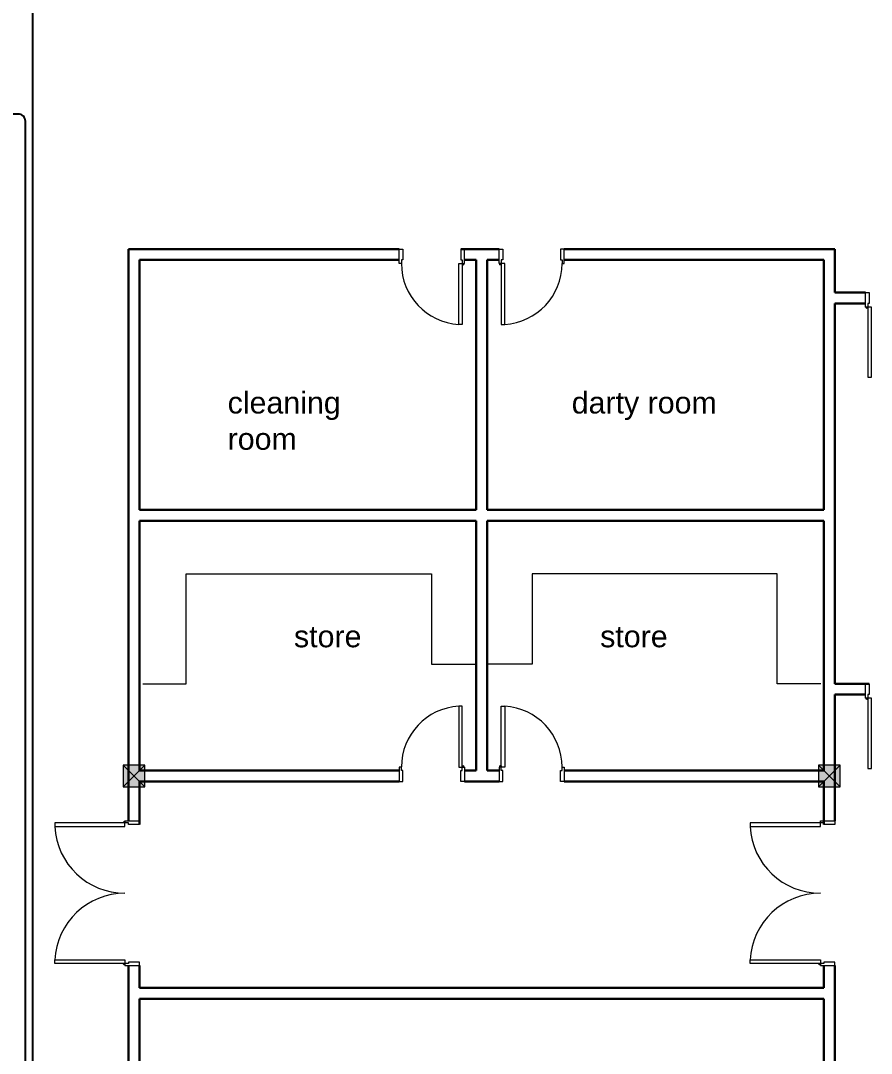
# Model space of a CAD drawing. Extents: x -59 to 582, y -1177 to 100.
# Drawn here: x 15.83 to 27.58, y -34.46 to -20.2 of the extents above; entities that cross this region are included whole.
import ezdxf

# ---------------------------------------------------------------- set-up
doc = ezdxf.new("R2010")
doc.units = 0
doc.header["$LTSCALE"] = 0.15
doc.layers.add('0 sockets', color=252, linetype='Continuous')
doc.layers.add('d1', color=252, linetype='Continuous')
for name, color, linetype, lineweight in [('anal', 252, 'Continuous', 20), ('DOOR', 252, 'Continuous', 20), ('sofa', 252, 'Continuous', 9), ('wall', 252, 'Continuous', 30)]:
    doc.layers.add(name, color=color, linetype=linetype, lineweight=lineweight)

# ---------------------------------------------------------------- blocks, each defined once
blk = doc.blocks.new('ARCH')
at = {"layer": 'anal'}
for points in [[(17.55, 358.35), (17.25, 358.35), (17.25, 358.05), (17.55, 358.05)], [(27.15, 358.35), (26.85, 358.35), (26.85, 358.05), (27.15, 358.05)]]:
    blk.add_hatch(color=256, dxfattribs=at).paths.add_polyline_path(points)
for p, q in [((17.25, 358.35), (17.55, 358.05)), ((17.55, 358.35), (17.25, 358.05)), ((17.55, 358.35), (17.25, 358.35)), ((17.25, 358.35), (17.25, 358.05)), ((17.55, 358.05), (17.55, 358.35)), ((26.85, 358.35), (27.15, 358.05)), ((27.15, 358.35), (26.85, 358.05)), ((27.15, 358.35), (26.85, 358.35)), ((26.85, 358.35), (26.85, 358.05)), ((27.15, 358.05), (27.15, 358.35)), ((17.25, 358.05), (17.55, 358.05)), ((26.85, 358.05), (27.15, 358.05))]:
    blk.add_line(p, q, dxfattribs=at)
at = {"layer": 'DOOR'}
for points in [[(21.091, 365.275), (21.061, 365.275), (21.061, 365.475), (21.111, 365.475), (21.111, 365.325), (21.091, 365.325)], [(21.931, 365.275), (21.961, 365.275), (21.961, 365.475), (21.911, 365.475), (21.911, 365.325), (21.931, 365.325)], [(22.469, 365.275), (22.439, 365.275), (22.439, 365.475), (22.489, 365.475), (22.489, 365.325), (22.469, 365.325)], [(23.309, 365.275), (23.339, 365.275), (23.339, 365.475), (23.289, 365.475), (23.289, 365.325), (23.309, 365.325)], [(21.931, 365.275), (21.931, 364.435), (21.883, 364.435), (21.883, 365.275)], [(22.469, 365.275), (22.469, 364.435), (22.517, 364.435), (22.517, 365.275)], [(27.529, 364.675), (27.499, 364.675), (27.499, 364.875), (27.549, 364.875), (27.549, 364.725), (27.529, 364.725)], [(27.529, 364.675), (27.529, 363.705), (27.579, 363.705), (27.579, 364.675)], [(27.529, 359.275), (27.499, 359.275), (27.499, 359.475), (27.549, 359.475), (27.549, 359.325), (27.529, 359.325)], [(27.529, 359.275), (27.529, 358.305), (27.579, 358.305), (27.579, 359.275)], [(21.931, 358.325), (21.931, 359.165), (21.883, 359.165), (21.883, 358.325)], [(22.469, 358.325), (22.469, 359.165), (22.517, 359.165), (22.517, 358.325)], [(21.091, 358.325), (21.061, 358.325), (21.061, 358.125), (21.111, 358.125), (21.111, 358.275), (21.091, 358.275)], [(21.931, 358.325), (21.961, 358.325), (21.961, 358.125), (21.911, 358.125), (21.911, 358.275), (21.931, 358.275)], [(22.469, 358.325), (22.439, 358.325), (22.439, 358.125), (22.489, 358.125), (22.489, 358.275), (22.469, 358.275)], [(23.309, 358.325), (23.339, 358.325), (23.339, 358.125), (23.289, 358.125), (23.289, 358.275), (23.309, 358.275)], [(17.275, 357.553), (17.275, 357.583), (17.475, 357.583), (17.475, 357.533), (17.325, 357.533), (17.325, 357.553)], [(26.875, 357.553), (26.875, 357.583), (27.075, 357.583), (27.075, 357.533), (26.925, 357.533), (26.925, 357.553)], [(17.275, 357.553), (16.305, 357.553), (16.305, 357.503), (17.275, 357.503)], [(26.875, 357.553), (25.905, 357.553), (25.905, 357.503), (26.875, 357.503)], [(17.275, 355.613), (16.305, 355.613), (16.305, 355.663), (17.275, 355.663)], [(17.275, 355.613), (17.275, 355.583), (17.475, 355.583), (17.475, 355.633), (17.325, 355.633), (17.325, 355.613)], [(26.875, 355.613), (25.905, 355.613), (25.905, 355.663), (26.875, 355.663)], [(26.875, 355.613), (26.875, 355.583), (27.075, 355.583), (27.075, 355.633), (26.925, 355.633), (26.925, 355.613)]]:
    blk.add_lwpolyline(points, close=True, dxfattribs=at)
for centre in [(21.941, 365.265), (22.459, 365.265), (27.519, 364.665), (27.519, 359.265), (21.941, 358.335), (22.459, 358.335), (17.265, 357.563), (17.265, 355.603), (26.865, 355.603)]:
    blk.add_circle(centre, 0.01, dxfattribs=at)
for centre, radius, start, end in [((21.936, 365.278), 0.845, 180.2218, 266.3889), ((22.464, 365.278), 0.845, 273.6111, 359.7782), ((21.936, 358.322), 0.845, 93.6111, 179.7782), ((22.464, 358.322), 0.845, 0.2218, 86.3889), ((17.275, 357.553), 0.971, 182.9508, 270), ((26.875, 357.553), 0.971, 182.9508, 270), ((17.275, 355.611), 0.971, 90, 177.0492), ((26.875, 355.611), 0.971, 90, 177.0492)]:
    blk.add_arc(centre, radius, start, end, dxfattribs=at)
at = {"layer": 'sofa'}
for p, q in [((18.12, 360.992), (21.506, 360.992)), ((18.12, 359.471), (18.12, 360.992)), ((21.506, 360.992), (21.506, 359.743)), ((22.894, 360.992), (22.894, 359.743)), ((26.28, 360.992), (22.894, 360.992)), ((26.28, 359.471), (26.28, 360.992)), ((21.506, 359.743), (22.125, 359.743)), ((22.894, 359.743), (22.275, 359.743)), ((17.52, 359.471), (18.12, 359.471)), ((26.88, 359.471), (26.28, 359.471))]:
    blk.add_line(p, q, dxfattribs=at)
at = {"layer": 'wall'}
for p, q in [((17.325, 365.475), (17.325, 357.583)), ((21.061, 365.475), (17.325, 365.475)), ((22.439, 365.475), (21.911, 365.475)), ((27.075, 365.475), (23.339, 365.475)), ((27.075, 365.475), (27, 365.475)), ((27.075, 365.475), (27.075, 364.875)), ((17.475, 365.325), (17.475, 361.875)), ((21.061, 365.325), (17.475, 365.325)), ((17.475, 365.325), (17.475, 364.275)), ((22.125, 365.325), (21.961, 365.325)), ((22.125, 365.325), (22.125, 361.875)), ((22.275, 365.325), (22.275, 361.875)), ((22.439, 365.325), (22.275, 365.325)), ((22.439, 365.325), (22.275, 365.325)), ((23.925, 365.325), (23.339, 365.325)), ((23.925, 365.325), (23.339, 365.325)), ((26.925, 365.325), (23.339, 365.325)), ((26.925, 365.325), (26.925, 361.875)), ((26.925, 365.325), (26.925, 361.875)), ((27.075, 365.325), (27.075, 364.875)), ((27.499, 364.875), (27.075, 364.875)), ((27.075, 364.725), (27.075, 363.075)), ((27.075, 364.725), (27.075, 362.175)), ((27.499, 364.725), (27.075, 364.725)), ((17.475, 364.125), (17.475, 361.875)), ((26.925, 364.125), (26.925, 361.875)), ((27.074, 362.204), (27.075, 359.475)), ((22.125, 361.875), (17.475, 361.875)), ((26.925, 361.875), (22.275, 361.875)), ((22.125, 361.725), (17.475, 361.725)), ((17.475, 361.725), (17.475, 360.675)), ((17.475, 361.725), (17.475, 358.275)), ((22.125, 361.725), (22.125, 358.275)), ((26.925, 361.725), (22.275, 361.725)), ((22.275, 361.725), (22.275, 358.275)), ((26.925, 361.725), (26.925, 360.675)), ((26.925, 361.725), (26.925, 358.275)), ((27.549, 359.475), (27.075, 359.475)), ((27.499, 359.325), (27.075, 359.325)), ((27.075, 359.325), (27.075, 358.275)), ((21.061, 358.275), (17.475, 358.275)), ((22.125, 358.275), (21.961, 358.275)), ((22.439, 358.275), (22.275, 358.275)), ((23.925, 358.275), (23.339, 358.275)), ((26.925, 358.275), (23.911, 358.275)), ((27.075, 358.282), (27.075, 357.583)), ((27.075, 358.282), (27.075, 357.583)), ((21.061, 358.125), (17.475, 358.125)), ((17.475, 358.125), (17.475, 357.533)), ((22.439, 358.125), (21.961, 358.125)), ((23.925, 358.125), (23.339, 358.125)), ((26.925, 358.125), (23.917, 358.125)), ((26.925, 358.125), (26.925, 357.533)), ((26.925, 358.125), (26.925, 357.533)), ((17.325, 355.583), (17.325, 348.6)), ((17.475, 355.583), (17.475, 355.275)), ((26.925, 355.583), (26.925, 355.275)), ((27.075, 355.583), (27.075, 348.675)), ((26.925, 355.451), (26.925, 355.275)), ((23.925, 355.275), (17.475, 355.275)), ((26.925, 355.275), (23.858, 355.275)), ((27.075, 355.401), (27.075, 352.8)), ((24, 355.125), (17.475, 355.125)), ((17.475, 355.125), (17.475, 348.6)), ((26.925, 355.125), (24, 355.125)), ((26.925, 355.125), (26.925, 354.525)), ((26.925, 355.125), (26.925, 354.525)), ((26.925, 354.525), (26.925, 353.75)), ((26.925, 354.525), (26.925, 353.75))]:
    blk.add_line(p, q, dxfattribs=at)
at = {"layer": 'd1', "char_height": 0.3, "width": 2.4256, "attachment_point": 1}
for s, insert in [('{\\fArial|b0|i0|c0|p34;cleaning room}', (18.692, 363.505)), ('{\\fArial|b0|i0|c0|p34;darty room}', (23.442, 363.505)), ('{\\fArial|b0|i0|c0|p34;store}', (19.608, 360.278)), ('{\\fArial|b0|i0|c0|p34;store}', (23.835, 360.278))]:
    blk.add_mtext(s, dxfattribs=dict(at, insert=insert))
blk = doc.blocks.new('EE')
at = {"layer": '0 sockets'}
h = blk.add_hatch(color=6, dxfattribs=at)
h.dxf.hatch_style = 1
h.paths.add_polyline_path([(582.394, 81.841), (-59.115, 81.841), (-59.115, -114.582), (582.394, -114.582)])
h.paths.add_polyline_path([(577.394, 76.841), (577.394, -109.582), (-54.115, -109.582), (-54.115, 76.841)], flags=16)
h.paths.add_polyline_path([(408.026, -15.139, -1), (406.517, -15.139, -1)], flags=0)
h.paths.add_polyline_path([(457.783, -31.119, 0.414214), (457.683, -31.019), (444.311, -31.019, 0.414214), (444.211, -31.119), (444.211, -48.447), (415.834, -48.447), (415.834, -19.483), (417.425, -19.483, 0.414214), (417.525, -19.383), (417.525, -15.239, 0.414214), (417.425, -15.139), (407.274, -15.139), (407.271, -15.893), (407.271, -15.139), (417.525, -15.139), (417.525, -19.483), (415.934, -19.483, 0.414214), (415.834, -19.583), (415.834, -48.347, 0.414214), (415.934, -48.447), (444.111, -48.447, 0.414214), (444.211, -48.347), (444.211, -31.019), (457.783, -31.019)], flags=0)
h.paths.add_polyline_path([(244.611, -46.068), (244.611, -46.014), (244.523, -46.014, -0.279526)], flags=0)
h.paths.add_polyline_path([(404.69, 26.947), (525.035, 26.947), (525.035, 46.285), (404.69, 46.285)], flags=8)
h.paths.add_polyline_path([(202.644, 24.078), (289.319, 24.078), (289.319, 38.411), (202.644, 38.411)], flags=8)
h.paths.add_polyline_path([(30.92, 26.429), (112.59, 26.429), (112.59, 40.761), (30.92, 40.761)], flags=8)
h.paths.add_polyline_path([(441.881, -10.206), (442.216, -10.206), (442.216, -9.756), (441.881, -9.756)], flags=8)
h.paths.add_polyline_path([(422.272, -10.246), (422.622, -10.246), (422.622, -9.796), (422.272, -9.796)], flags=8)
h.paths.add_polyline_path([(406.509, -14.41), (406.859, -14.41), (406.859, -13.96), (406.509, -13.96)], flags=8)
h.paths.add_polyline_path([(406.21, -35.713), (406.546, -35.713), (406.546, -35.263), (406.21, -35.263)], flags=8)
h.paths.add_polyline_path([(422.841, -60.607), (423.191, -60.607), (423.191, -60.157), (422.841, -60.157)], flags=8)
h.paths.add_polyline_path([(442.391, -60.84), (442.755, -60.84), (442.755, -60.39), (442.391, -60.39)], flags=8)
h.paths.add_polyline_path([(456.844, -54.1), (457.194, -54.1), (457.194, -53.65), (456.844, -53.65)], flags=8)
h.paths.add_polyline_path([(470.858, -50.81), (471.208, -50.81), (471.208, -50.36), (470.858, -50.36)], flags=8)
h.paths.add_polyline_path([(490.123, -50.756), (490.345, -50.756), (490.345, -50.306), (490.123, -50.306)], flags=8)
h.paths.add_polyline_path([(225.509, -20.343), (226.134, -20.343), (226.134, -20.118), (225.509, -20.118)], flags=8)
h.paths.add_polyline_path([(233.7, -19.938), (234.325, -19.938), (234.325, -19.713), (233.7, -19.713)], flags=8)
h.paths.add_polyline_path([(241.875, -19.552), (242.5, -19.552), (242.5, -19.327), (241.875, -19.327)], flags=8)
h.paths.add_polyline_path([(245.171, -24.632), (245.796, -24.632), (245.796, -24.407), (245.171, -24.407)], flags=8)
h.paths.add_polyline_path([(247.813, -19.255), (248.438, -19.255), (248.438, -19.03), (247.813, -19.03)], flags=8)
h.paths.add_polyline_path([(249.648, -13.387), (250.273, -13.387), (250.273, -13.162), (249.648, -13.162)], flags=8)
h.paths.add_polyline_path([(257.323, -15.794), (257.948, -15.794), (257.948, -15.569), (257.323, -15.569)], flags=8)
h.paths.add_polyline_path([(257.582, -13.183), (258.157, -13.183), (258.157, -12.958), (257.582, -12.958)], flags=8)
h.paths.add_polyline_path([(264.064, -13.101), (264.664, -13.101), (264.664, -12.876), (264.064, -12.876)], flags=8)
h.paths.add_polyline_path([(288.789, -40.902), (289.364, -40.902), (289.364, -40.677), (288.789, -40.677)], flags=8)
h.paths.add_polyline_path([(280.687, -41.005), (281.262, -41.005), (281.262, -40.78), (280.687, -40.78)], flags=8)
h.paths.add_polyline_path([(270.864, -40.875), (271.439, -40.875), (271.439, -40.65), (270.864, -40.65)], flags=8)
h.paths.add_polyline_path([(261.434, -40.771), (262.009, -40.771), (262.009, -40.546), (261.434, -40.546)], flags=8)
h.paths.add_polyline_path([(254.764, -40.853), (255.339, -40.853), (255.339, -40.628), (254.764, -40.628)], flags=8)
h.paths.add_polyline_path([(247.008, -40.845), (247.583, -40.845), (247.583, -40.62), (247.008, -40.62)], flags=8)
h.paths.add_polyline_path([(245.852, -36.479), (246.427, -36.479), (246.427, -36.254), (245.852, -36.254)], flags=8)
h.paths.add_polyline_path([(243.934, -41.639), (244.509, -41.639), (244.509, -41.414), (243.934, -41.414)], flags=8)
h.paths.add_polyline_path([(245.534, -46.587), (246.059, -46.587), (246.059, -46.362), (245.534, -46.362)], flags=8)
h.paths.add_polyline_path([(245.361, -51.832), (245.911, -51.832), (245.911, -51.607), (245.361, -51.607)], flags=8)
h.paths.add_polyline_path([(239.721, -52.272), (240.321, -52.272), (240.321, -52.047), (239.721, -52.047)], flags=8)
h.paths.add_polyline_path([(232.069, -52.917), (232.669, -52.917), (232.669, -52.692), (232.069, -52.692)], flags=8)
h.paths.add_polyline_path([(225.559, -53.646), (226.159, -53.646), (226.159, -53.421), (225.559, -53.421)], flags=8)
h.paths.add_polyline_path([(227.614, -48.128), (228.214, -48.128), (228.214, -47.903), (227.614, -47.903)], flags=8)
h.paths.add_polyline_path([(219.528, -49.489), (220.128, -49.489), (220.128, -49.264), (219.528, -49.264)], flags=8)
h.paths.add_polyline_path([(217.77, -44.284), (218.37, -44.284), (218.37, -44.059), (217.77, -44.059)], flags=8)
h.paths.add_polyline_path([(216.443, -34.713), (217.043, -34.713), (217.043, -34.488), (216.443, -34.488)], flags=8)
h.paths.add_polyline_path([(216.799, -27.091), (217.399, -27.091), (217.399, -26.866), (216.799, -26.866)], flags=8)
h.paths.add_polyline_path([(216.729, -21.755), (217.279, -21.755), (217.279, -21.53), (216.729, -21.53)], flags=8)
h.paths.add_polyline_path([(84.862, -42.445), (85.387, -42.445), (85.387, -42.22), (84.862, -42.22)], flags=8)
h.paths.add_polyline_path([(82.46, -48.761), (83.01, -48.761), (83.01, -48.536), (82.46, -48.536)], flags=8)
h.paths.add_polyline_path([(78.417, -48.71), (78.942, -48.71), (78.942, -48.485), (78.417, -48.485)], flags=8)
h.paths.add_polyline_path([(75.547, -42.452), (76.072, -42.452), (76.072, -42.227), (75.547, -42.227)], flags=8)
h.paths.add_polyline_path([(74.019, -42.418), (74.544, -42.418), (74.544, -42.193), (74.019, -42.193)], flags=8)
h.paths.add_polyline_path([(72.86, -48.761), (73.385, -48.761), (73.385, -48.536), (72.86, -48.536)], flags=8)
h.paths.add_polyline_path([(68.651, -48.707), (69.176, -48.707), (69.176, -48.482), (68.651, -48.482)], flags=8)
h.paths.add_polyline_path([(69.271, -42.456), (69.796, -42.456), (69.796, -42.231), (69.271, -42.231)], flags=8)
h.paths.add_polyline_path([(65.66, -42.443), (66.185, -42.443), (66.185, -42.218), (65.66, -42.218)], flags=8)
h.paths.add_polyline_path([(63.354, -48.708), (63.879, -48.708), (63.879, -48.483), (63.354, -48.483)], flags=8)
h.paths.add_polyline_path([(58.957, -48.718), (59.432, -48.718), (59.432, -48.493), (58.957, -48.493)], flags=8)
h.paths.add_polyline_path([(56.584, -43.041), (57.084, -43.041), (57.084, -42.816), (56.584, -42.816)], flags=8)
h.paths.add_polyline_path([(55.215, -39.312), (55.765, -39.312), (55.765, -39.087), (55.215, -39.087)], flags=8)
h.paths.add_polyline_path([(47.25, -39.118), (47.8, -39.118), (47.8, -38.893), (47.25, -38.893)], flags=8)
h.paths.add_polyline_path([(36.681, -56.177), (37.231, -56.177), (37.231, -55.952), (36.681, -55.952)], flags=8)
h.paths.add_polyline_path([(28.093, -56.08), (28.643, -56.08), (28.643, -55.855), (28.093, -55.855)], flags=8)
h.paths.add_polyline_path([(11.224, -49.617), (11.774, -49.617), (11.774, -49.392), (11.224, -49.392)], flags=8)
h.paths.add_polyline_path([(15.154, -39.272), (15.704, -39.272), (15.704, -39.047), (15.154, -39.047)], flags=8)
h.paths.add_polyline_path([(15.215, -30.394), (15.765, -30.394), (15.765, -30.169), (15.215, -30.169)], flags=8)
h.paths.add_polyline_path([(12.584, -22.24), (13.134, -22.24), (13.134, -22.015), (12.584, -22.015)], flags=8)
h.paths.add_polyline_path([(13.44, -29.574), (13.94, -29.574), (13.94, -29.349), (13.44, -29.349)], flags=8)

msp = doc.modelspace()

# ---------------------------------------------------------------- linework, layer by layer
at = {"layer": '0 sockets', "color": 6}
for points in [[(58.283, -35.012), (58.283, -30.691, 0.414214), (58.183, -30.591), (43.919, -30.591, 0.414214), (43.819, -30.691), (43.819, -48.382, -0.414214), (43.719, -48.482), (16.101, -48.482, -0.414214), (16.001, -48.382), (16.001, -19.881, -0.414214), (16.101, -19.781), (64.025, -19.781, 0.414214), (64.125, -19.681), (64.125, -16.904, -0.414214), (64.225, -16.804), (69.725, -16.804)], [(58.183, -35.012), (58.183, -30.791, 0.414214), (58.083, -30.691), (44.019, -30.691, 0.414214), (43.919, -30.791), (43.919, -48.482, -0.414214), (43.819, -48.582), (16.001, -48.582, -0.414214), (15.901, -48.482), (15.901, -21.591, 0.414214), (15.801, -21.491), (12.852, -21.491)]]:
    msp.add_lwpolyline(points, format="xyb", dxfattribs=at)

# ---------------------------------------------------------------- block references
at = {"layer": '0 sockets', "color": 3}
for name, p in [('EE', (0, 0)), ('ARCH', (0, -388.83))]:
    msp.add_blockref(name, p, dxfattribs=at)

doc.saveas('drawing.dxf')
